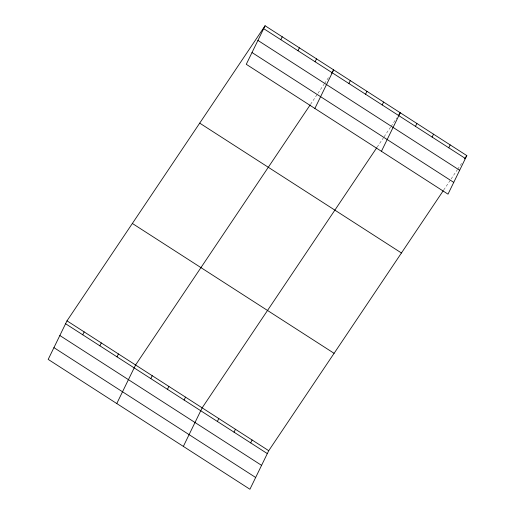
<?xml version="1.0" encoding="UTF-8"?>
<svg xmlns="http://www.w3.org/2000/svg" width="515" height="515" viewBox="0 0 515 515"><rect width="100%" height="100%" fill="white"/><g stroke="black" fill="none" stroke-linecap="round" stroke-linejoin="round"><path stroke-width="0.39" stroke-dasharray="2.58 1.93" d="M310.571 104.307L317.543 93.923M317.98 93.273L324.083 84.183M324.514 83.533L328.441 77.688M377.141 147.161L383.681 137.421M384.113 136.771L390.653 127.031M391.085 126.381L396.75 117.941M443.711 190.009L450.689 179.626M451.121 178.975L457.223 169.886M457.661 169.235L461.582 163.39"/><path stroke-width="0.77" d="M265.077 25.75L246.273 64.304L448.005 194.155L466.809 155.601L265.077 25.75L66.995 320.845L48.191 359.399L249.923 489.25L268.727 450.696L443.28 190.659M82.728 334.776L84.138 331.885M99.878 345.816L101.288 342.919M117.021 356.856L118.437 353.96M280.817 39.681L282.226 36.79M116.776 403.548L135.58 364.993L310.133 104.957M297.96 50.721L299.376 47.824M150.811 378.602L152.228 375.705M315.109 61.755L316.519 58.864M167.452 389.314L168.869 386.424M314.865 108.453L333.669 69.898L331.486 73.143M184.1 400.026L185.509 397.136M348.9 83.507L350.309 80.61M183.353 446.402L202.15 407.848L376.703 147.805M365.541 94.219L366.95 91.322M217.382 421.457L218.798 418.56M382.181 104.931L383.598 102.041M234.029 432.169L235.439 429.272M381.435 151.301L400.239 112.753L398.494 115.347M250.67 442.881L252.08 439.984M415.47 126.362L416.88 123.465M432.111 137.074L433.527 134.177M448.758 147.786L450.168 144.889M464.633 158.845L466.809 155.601M263.667 28.647L465.399 158.498M257.925 40.415L459.657 170.265M252.015 52.536L453.747 182.387M199.711 123.13L401.443 252.981M132.361 223.465L334.093 353.316M66.995 320.845L268.727 450.696M65.579 323.742L267.311 453.593M59.843 335.51L261.575 465.36M53.927 347.631L255.659 477.482"/></g></svg>
